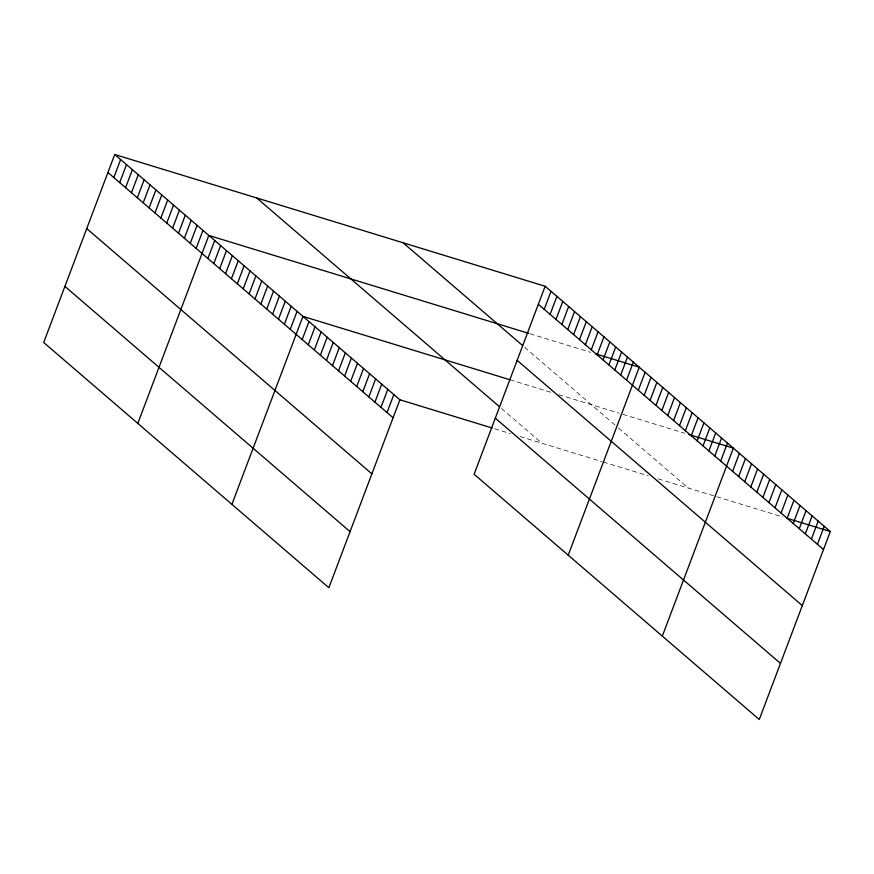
<?xml version="1.0" encoding="UTF-8"?>
<svg xmlns="http://www.w3.org/2000/svg" width="874" height="874" viewBox="0 0 874 874"><rect width="100%" height="100%" fill="white"/><g stroke="black" fill="none" stroke-linecap="round" stroke-linejoin="round"><path stroke-width="0.66" stroke-dasharray="4.37 3.28" d="M529.983 333.748L590.682 352.331M510.012 379.764L551.286 392.404M558.792 394.698L619.229 413.205M622.878 414.32L684.79 433.264M494.586 428.752L510.361 433.58M520.074 436.552L601.967 461.625M603.213 462.007L648.246 475.795M658.242 478.854L782.951 517.026M524.651 347.328L615.547 425.496M618.574 428.107L688.264 488.042M501.534 408.497L541.924 443.249"/><path stroke-width="1.31" d="M114.734 154.501L43.7 342.477L328.864 587.743L399.888 399.768L114.734 154.501L545.136 286.257L830.3 531.523L759.266 719.499L474.112 474.232L545.136 286.257M113.817 177.553L120.612 159.56M119.694 182.611L126.49 164.618M125.572 187.67L132.378 169.676M131.461 192.728L138.256 174.734M137.338 197.786L144.134 179.793M143.216 202.844L150.022 184.851M149.104 207.903L155.9 189.909M154.982 212.961L161.777 194.968M160.86 218.019L167.666 200.026M166.748 223.078L173.544 205.084M172.626 228.136L179.421 210.142M178.514 233.194L185.31 215.201M184.392 238.252L191.188 220.259M190.27 243.311L197.076 225.317M196.158 248.369L202.954 230.375M137.808 423.42L208.831 235.434L528.77 333.376M207.914 258.486L214.72 240.492M213.802 263.544L220.598 245.561M219.68 268.602L226.475 250.62M225.558 273.66L232.364 255.678M231.446 278.719L238.241 260.736M237.324 283.788L244.119 265.794M243.201 288.846L250.008 270.853M249.09 293.904L255.885 275.911M254.968 298.963L261.763 280.969M260.845 304.021L267.652 286.027M266.734 309.079L273.529 291.086M272.612 314.137L279.407 296.144M278.489 319.196L285.295 301.202M284.378 324.254L291.173 306.261M290.255 329.312L297.051 311.319M231.905 504.353L302.939 316.377L510.012 379.764M302.196 339.582L308.992 321.588M308.26 344.793L315.055 326.8M314.312 350.004L321.119 332.011M320.376 355.215L327.171 337.222M326.439 360.427L333.234 342.433M332.491 365.638L339.298 347.644M338.555 370.849L345.35 352.856M344.618 376.06L351.414 358.067M350.671 381.272L357.477 363.278M356.734 386.483L363.529 368.489M362.797 391.694L369.593 373.711M368.85 396.905L375.656 378.923M374.913 402.127L381.709 384.134M380.977 407.339L387.772 389.345M387.029 412.55L393.835 394.556M544.218 309.309L551.024 291.315M550.107 314.367L556.902 296.373M555.984 319.425L562.78 301.432M561.862 324.483L568.668 306.49M567.75 329.542L574.546 311.548M573.628 334.6L580.423 316.607M579.506 339.658L586.312 321.665M585.394 344.717L592.19 326.723M591.272 349.775L598.067 331.781M597.15 354.833L603.956 336.84M603.038 359.891L609.834 341.898M608.916 364.95L615.711 346.956M614.793 370.008L621.6 352.014M620.682 375.066L627.477 357.084M626.56 380.124L633.355 362.142M568.209 555.176L639.244 367.2L595.544 353.817M638.326 390.241L645.121 372.258M644.204 395.31L651.01 377.317M650.092 400.368L656.887 382.375M655.97 405.427L662.765 387.433M661.847 410.485L668.654 392.492M667.736 415.543L674.531 397.55M673.614 420.602L680.409 402.608M679.491 425.66L686.298 407.666M685.38 430.718L692.175 412.725M691.258 435.776L698.053 417.783M697.135 440.835L703.941 422.841M703.024 445.893L709.819 427.899M708.901 450.951L715.697 432.958M714.779 456.01L721.585 438.016M720.668 461.068L727.463 443.074M662.317 636.108L733.341 448.133L688.428 434.378M732.609 471.337L739.404 453.344M738.661 476.548L745.467 458.555M744.724 481.76L751.52 463.766M750.788 486.971L757.583 468.977M756.84 492.182L763.647 474.189M762.904 497.393L769.699 479.4M768.967 502.605L775.762 484.611M775.019 507.816L781.826 489.822M781.083 513.027L787.878 495.045M787.146 518.238L793.942 500.256M793.199 523.46L800.005 505.467M799.262 528.672L806.057 510.678M805.325 533.883L812.121 515.889M811.378 539.094L818.184 521.101M817.441 544.305L824.237 526.312M399.888 399.768L492.149 428.009M786.6 518.14L830.3 531.523M538.34 304.25L823.505 549.517M403.1 242.775L522.696 345.634M517.146 360.35L802.31 605.606M256.77 197.983L499.513 406.76M495.307 418.143L780.471 663.399M107.928 172.495L393.092 417.761M86.734 228.584L371.898 473.85M64.894 286.388L350.059 531.643"/></g></svg>
